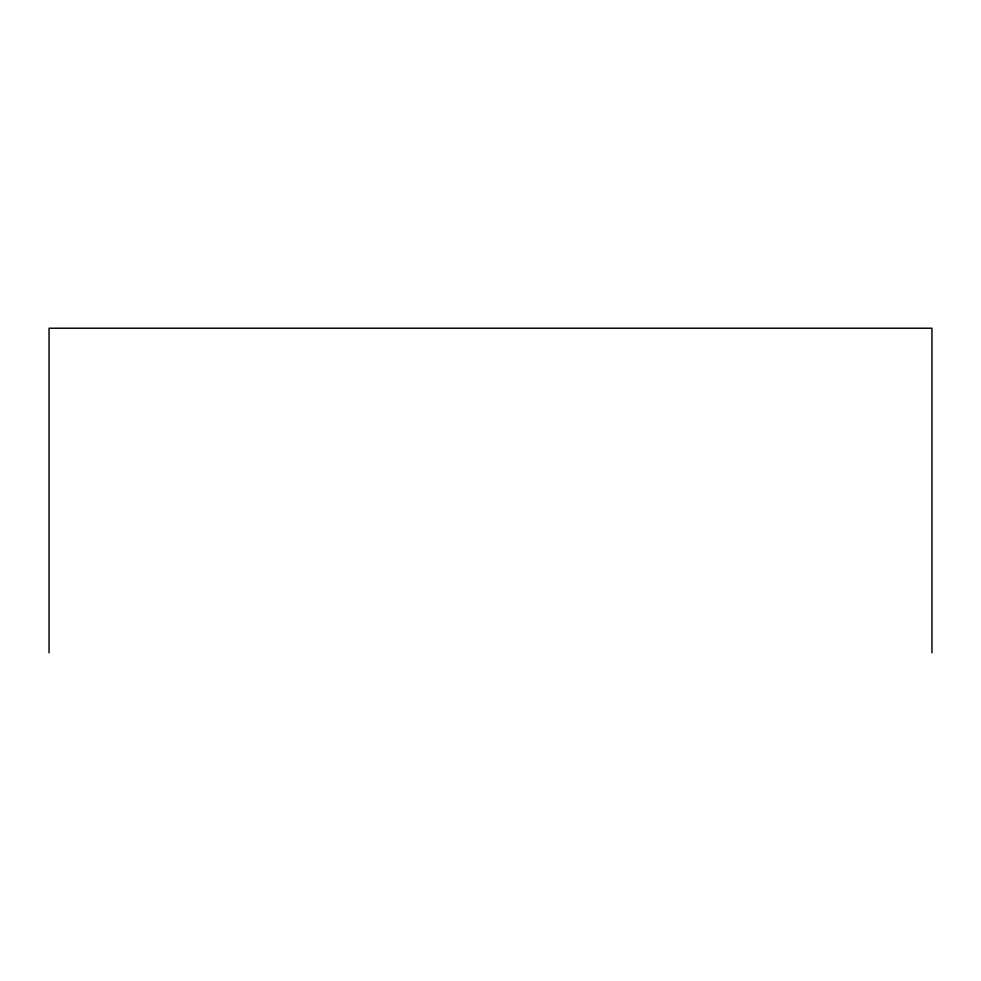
<?xml version="1.0" encoding="UTF-8"?>
<svg xmlns="http://www.w3.org/2000/svg" width="981" height="981" viewBox="0 0 981 981"><rect width="100%" height="100%" fill="white"/><g stroke="black" fill="none" stroke-linecap="round" stroke-linejoin="round"><path stroke-width="1.47" d="M931.95 652.782L931.95 328.218L49.05 328.218L49.05 652.782"/></g></svg>
